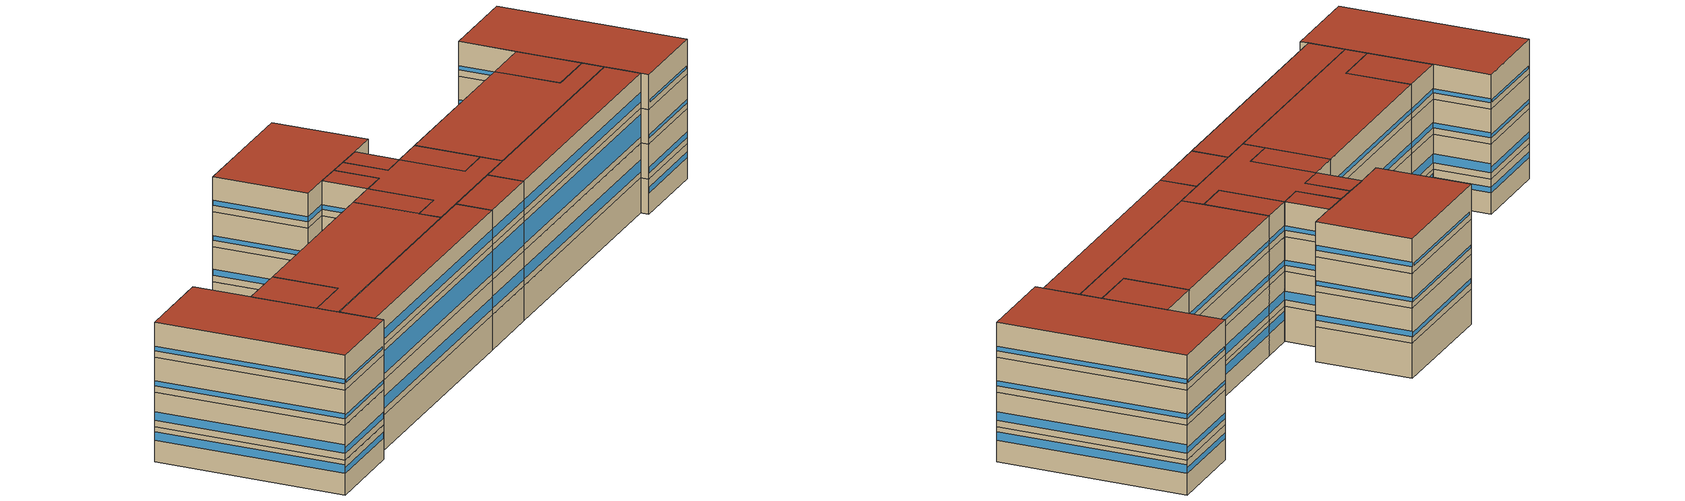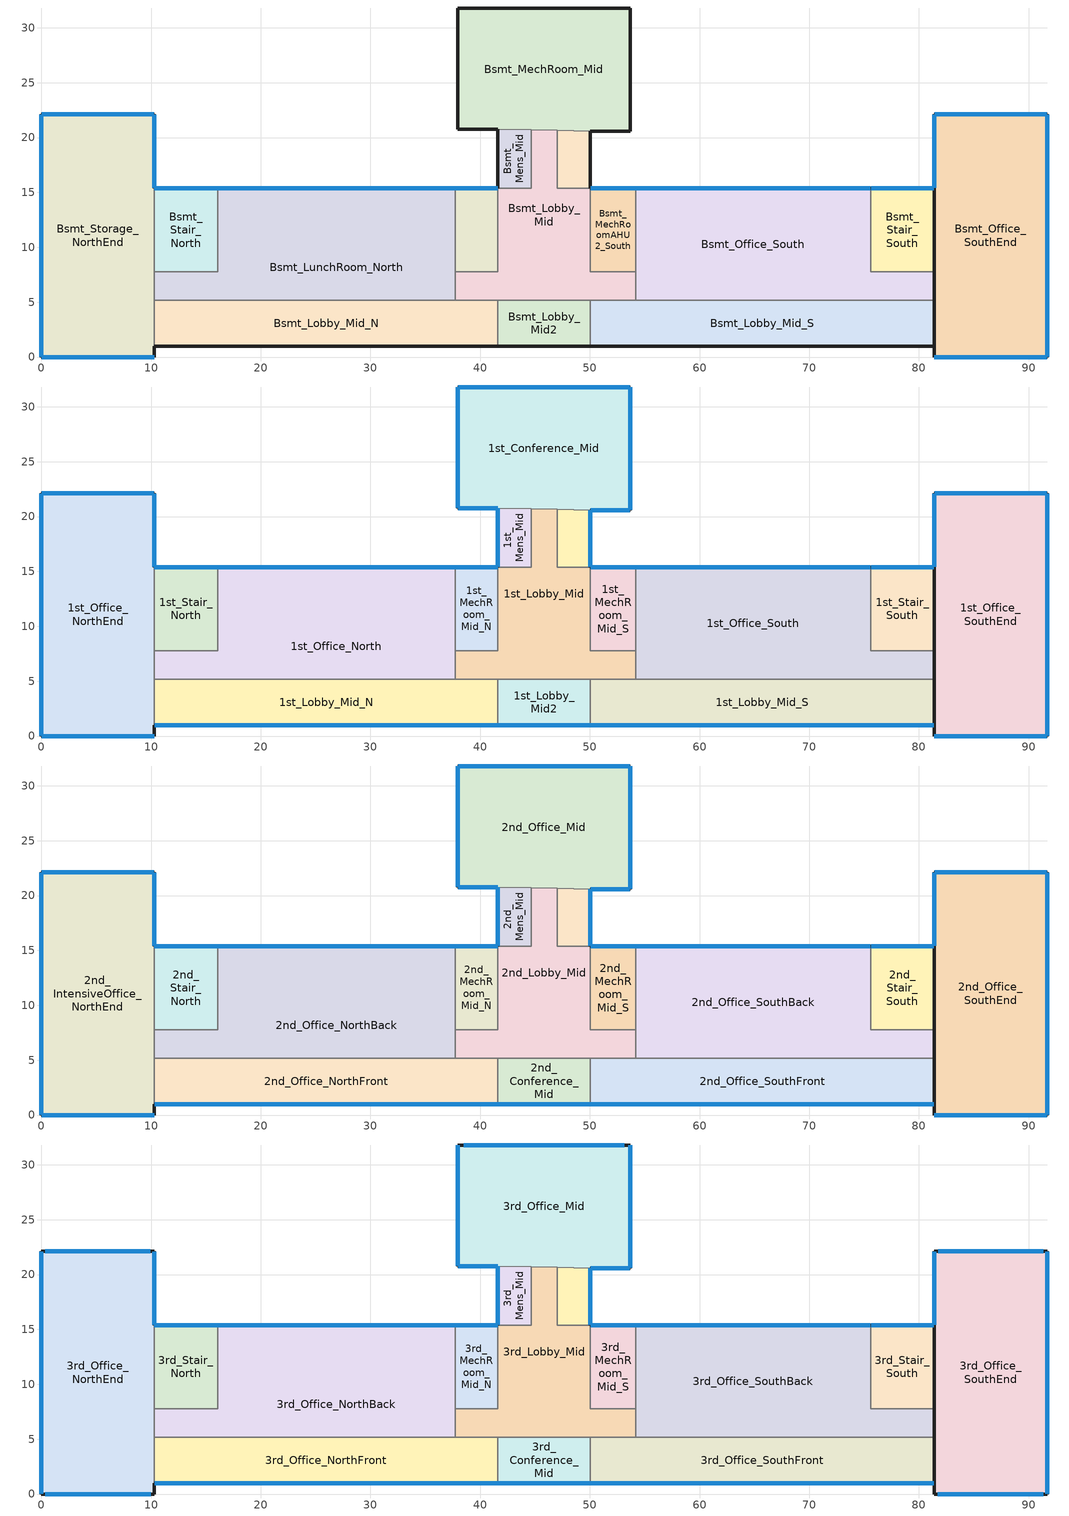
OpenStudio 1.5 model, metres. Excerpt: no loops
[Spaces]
Bsmt_Storage_NorthEnd
 floor ground: 10.27,22.12 10.27,15.39 10.3,0.97 10.3,0 0,0 0,22.12 z0
 wall outside: 10.27,15.39 10.27,22.12 0,22.12 0,0 10.3,0 10.3,0.97 z0:4.06
 wall to Bsmt_Stair_North: 10.29,7.77 10.27,15.39 z0:4.06
 wall to Bsmt_LunchRoom_North: 10.3,0.97 10.29,7.77 z0:4.06
 window: 0.03,0 10.27,0 / 10.25,22.12 0.03,22.12 z2.5:3.15; 0,22.1 0,0.03 z2.5:3.52; 10.27,15.42 10.27,22.1 z2.5:3.16
Bsmt_Office_SouthEnd
 floor ground: 91.68,22.12 91.68,0 81.38,0 81.39,22.12 z0
 wall outside: 91.68,22.12 81.39,22.12 81.39,15.39 81.39,7.77 81.39,5.18 81.38,2.77 81.38,0 91.68,0 91.68,22.12 z0:4.06
 window: 81.41,0 91.66,0 / 91.66,22.12 81.42,22.12 z2.5:3.15; 91.68,0.03 91.68,22.1 z2.5:3.52; 81.39,22.1 81.39,15.42 z2.5:3.16
Bsmt_LunchRoom_North
 floor ground: 37.71,15.39 37.71,5.18 10.3,5.18 10.3,0.97 10.29,7.77 16.07,7.77 16.07,15.39 z0
 wall outside: 37.71,15.39 16.07,15.39 z0:4.06
 wall to Bsmt_Lobby_Mid_N: 10.3,0.97 10.3,5.18 37.71,5.18 z0:4.06
 wall to Bsmt_Stair_North: 16.07,15.39 16.07,7.77 10.29,7.77 z0:4.06
 wall to Bsmt_MechRoomAHU3_North: 37.71,7.77 37.71,15.39 z0:4.06
 wall to Bsmt_Lobby_Mid: 37.71,5.18 37.71,7.77 z0:4.06
 window: 37.68,15.39 16.09,15.39 z2.5:3.52
Bsmt_Lobby_Mid_N
 floor ground: 41.62,5.18 41.62,0.97 10.3,0.97 10.3,5.18 z0
 wall outside: 10.3,0.97 41.62,0.97 z0:4.06
 wall to Bsmt_Lobby_Mid2: 41.62,0.97 41.62,5.18 z0:4.06
 wall to Bsmt_Lobby_Mid: 41.62,5.18 37.71,5.18 z0:4.06
Bsmt_Lobby_Mid2
 floor ground: 41.62,5.18 50.05,5.18 50.05,0.97 41.62,0.97 z0
 wall outside: 41.62,0.97 50.05,0.97 z0:4.06
 wall to Bsmt_Lobby_Mid_S: 50.05,0.97 50.05,5.18 z0:4.06
 wall to Bsmt_Lobby_Mid: 50.05,5.18 41.62,5.18 z0:4.06
Bsmt_Lobby_Mid_S
 floor ground: 81.38,5.18 81.38,0.97 50.05,0.97 50.05,5.18 z0
 wall outside: 50.05,0.97 81.38,0.97 81.38,5.18 z0:4.06
 wall to Bsmt_Lobby_Mid: 54.17,5.18 50.05,5.18 z0:4.06
 wall to Bsmt_Office_South: 81.38,5.18 54.17,5.18 z0:4.06
Bsmt_Lobby_Mid
 floor ground: 44.67,20.7 47,20.65 47,15.39 50.05,15.39 50.05,7.77 54.17,7.77 54.17,5.18 37.71,5.18 37.71,7.77 41.62,7.77 41.62,15.39 44.67,15.39 z0
 wall to Bsmt_Office_South: 54.17,5.18 54.17,7.77 z0:4.06
 wall to Bsmt_MechRoomAHU3_North: 41.62,15.39 41.62,7.77 37.71,7.77 z0:4.06
 wall to Bsmt_Mens_Mid: 44.67,20.7 44.67,15.39 41.62,15.39 z0:4.06
 wall to Bsmt_MechRoom_Mid: 47,20.65 44.67,20.7 z0:4.06
 wall to Bsmt_Womens_Mid: 50.05,15.39 47,15.39 47,20.65 z0:4.06
 wall to Bsmt_MechRoomAHU2_South: 54.17,7.77 50.05,7.77 50.05,15.39 z0:4.06
Bsmt_Office_South
 floor ground: 75.6,15.39 75.6,7.77 81.39,7.77 81.38,5.18 54.17,5.18 54.17,15.39 z0
 wall outside: 81.38,5.18 81.39,7.77 / 75.6,15.39 54.17,15.39 z0:4.06
 wall to Bsmt_MechRoomAHU2_South: 54.17,15.39 54.17,7.77 z0:4.06
 wall to Bsmt_Stair_South: 81.39,7.77 75.6,7.77 75.6,15.39 z0:4.06
 window: 75.58,15.39 54.19,15.39 z2.5:3.52
Bsmt_Stair_South
 floor ground: 81.39,15.39 81.39,7.77 75.6,7.77 75.6,15.39 z0
 wall outside: 81.39,7.77 81.39,15.39 75.6,15.39 z0:4.06
 window: 81.37,15.39 75.63,15.39 z2.5:3.52
Bsmt_Stair_North
 floor ground: 16.07,15.39 16.07,7.77 10.29,7.77 10.27,15.39 z0
 wall outside: 16.07,15.39 10.27,15.39 z0:4.06
 window: 16.04,15.39 10.3,15.39 z2.5:3.52
Bsmt_MechRoomAHU3_North
 floor ground: 41.62,15.39 41.62,7.77 37.71,7.77 37.71,15.39 z0
 wall outside: 41.62,15.39 37.71,15.39 z0:4.06
 window: 41.59,15.39 37.73,15.39 z2.5:3.53
Bsmt_MechRoomAHU2_South
 floor ground: 54.17,15.39 54.17,7.77 50.05,7.77 50.05,15.39 z0
 wall outside: 54.17,15.39 50.05,15.39 z0:4.06
 window: 54.14,15.39 50.08,15.39 z2.5:3.53
Bsmt_Mens_Mid
 floor ground: 41.62,20.76 44.67,20.7 44.67,15.39 41.62,15.39 z0
 wall outside: 41.62,20.76 41.62,15.39 z0:4.06
 wall to Bsmt_MechRoom_Mid: 44.67,20.7 41.62,20.76 z0:4.06
Bsmt_Womens_Mid
 floor ground: 47,20.65 50.05,20.59 50.05,15.39 47,15.39 z0
 wall outside: 50.05,15.39 50.05,20.59 z0:4.06
 wall to Bsmt_MechRoom_Mid: 50.05,20.59 47,20.65 z0:4.06
Bsmt_MechRoom_Mid
 floor ground: 53.66,31.81 53.66,20.59 50.05,20.59 41.62,20.76 37.96,20.76 37.96,31.81 z0
 wall outside: 50.05,20.59 53.66,20.59 53.66,31.81 37.96,31.81 37.96,20.76 41.62,20.76 z0:4.06
1st_Office_NorthEnd
 floor to Bsmt_Storage_NorthEnd: 10.27,22.12 10.27,15.39 10.3,0.97 10.3,0 0,0 0,22.12 z4.06
 wall outside: 10.27,15.39 10.27,22.12 0,22.12 0,0 10.3,0 10.3,0.97 z4.06:8.13
 wall to 1st_Stair_North: 10.29,7.77 10.27,15.39 z4.06:8.13
 wall to 1st_Office_North: 10.3,0.97 10.29,7.77 z4.06:8.13
 window: 0,22.1 0,0.03 z4.82:5.84; 0.03,0 10.27,0 / 10.25,22.12 0.03,22.12 z4.82:5.48; 10.27,15.42 10.27,22.1 z4.82:5.85
1st_Office_SouthEnd
 floor to Bsmt_Office_SouthEnd: 91.68,22.12 91.68,0 81.38,0 81.39,22.12 z4.06
 wall outside: 91.68,22.12 81.39,22.12 81.39,15.39 81.39,7.77 81.39,5.18 81.38,2.77 81.38,0 91.68,0 91.68,22.12 z4.06:8.13
 window: 91.68,0.03 91.68,22.1 z4.82:5.84; 81.41,0 91.66,0 / 91.66,22.12 81.42,22.12 z4.82:5.48; 81.39,22.1 81.39,15.42 z4.82:5.85
1st_Office_North
 floor to Bsmt_LunchRoom_North: 37.71,15.39 37.71,5.18 10.3,5.18 10.3,0.97 10.29,7.77 16.07,7.77 16.07,15.39 z4.06
 wall outside: 37.71,15.39 16.07,15.39 z4.06:8.13
 wall to 1st_Lobby_Mid_N: 10.3,0.97 10.3,5.18 37.71,5.18 z4.06:8.13
 wall to 1st_Stair_North: 16.07,15.39 16.07,7.77 10.29,7.77 z4.06:8.13
 wall to 1st_MechRoom_Mid_N: 37.71,7.77 37.71,15.39 z4.06:8.13
 wall to 1st_Lobby_Mid: 37.71,5.18 37.71,7.77 z4.06:8.13
 window: 37.68,15.39 16.09,15.39 z4.82:5.84
1st_Lobby_Mid_N
 floor to Bsmt_Lobby_Mid_N: 41.62,5.18 41.62,0.97 10.3,0.97 10.3,5.18 z4.06
 wall outside: 10.3,0.97 41.62,0.97 z4.06:8.13
 wall to 1st_Lobby_Mid2: 41.62,0.97 41.62,5.18 z4.06:8.13
 wall to 1st_Lobby_Mid: 41.62,5.18 37.71,5.18 z4.06:8.13
 window: 10.33,0.97 41.59,0.97 z4.82:6.17
1st_Lobby_Mid2
 floor to Bsmt_Lobby_Mid2: 50.05,5.18 50.05,0.97 41.62,0.97 41.62,5.18 z4.06
 wall outside: 41.62,0.97 50.05,0.97 z4.06:8.13
 wall to 1st_Lobby_Mid_S: 50.05,0.97 50.05,5.18 z4.06:8.13
 wall to 1st_Lobby_Mid: 50.05,5.18 41.62,5.18 z4.06:8.13
 window: 41.64,0.97 50.03,0.97 z4.82:6.17
1st_Lobby_Mid_S
 floor to Bsmt_Lobby_Mid_S: 81.38,5.18 81.38,0.97 50.05,0.97 50.05,5.18 z4.06
 wall outside: 50.05,0.97 81.38,0.97 81.38,5.18 z4.06:8.13
 wall to 1st_Lobby_Mid: 54.17,5.18 50.05,5.18 z4.06:8.13
 wall to 1st_Office_South: 81.38,5.18 54.17,5.18 z4.06:8.13
 window: 50.08,0.97 81.36,0.97 z4.82:6.17
1st_Lobby_Mid
 floor to Bsmt_Lobby_Mid: 44.67,20.7 47,20.65 47,15.39 50.05,15.39 50.05,7.77 54.17,7.77 54.17,5.18 37.71,5.18 37.71,7.77 41.62,7.77 41.62,15.39 44.67,15.39 z4.06
 wall to 1st_Office_South: 54.17,5.18 54.17,7.77 z4.06:8.13
 wall to 1st_MechRoom_Mid_N: 41.62,15.39 41.62,7.77 37.71,7.77 z4.06:8.13
 wall to 1st_Mens_Mid: 44.67,20.7 44.67,15.39 41.62,15.39 z4.06:8.13
 wall to 1st_Conference_Mid: 47,20.65 44.67,20.7 z4.06:8.13
 wall to 1st_Womens_Mid: 50.05,15.39 47,15.39 47,20.65 z4.06:8.13
 wall to 1st_MechRoom_Mid_S: 54.17,7.77 50.05,7.77 50.05,15.39 z4.06:8.13
1st_Office_South
 floor to Bsmt_Office_South: 75.6,15.39 75.6,7.77 81.39,7.77 81.38,5.18 54.17,5.18 54.17,15.39 z4.06
 wall outside: 81.38,5.18 81.39,7.77 / 75.6,15.39 54.17,15.39 z4.06:8.13
 wall to 1st_MechRoom_Mid_S: 54.17,15.39 54.17,7.77 z4.06:8.13
 wall to 1st_Stair_South: 81.39,7.77 75.6,7.77 75.6,15.39 z4.06:8.13
 window: 75.58,15.39 54.19,15.39 z4.82:5.84
1st_Stair_South
 floor to Bsmt_Stair_South: 81.39,15.39 81.39,7.77 75.6,7.77 75.6,15.39 z4.06
 wall outside: 81.39,7.77 81.39,15.39 75.6,15.39 z4.06:8.13
 window: 81.37,15.39 75.63,15.39 z4.82:5.85
1st_Stair_North
 floor to Bsmt_Stair_North: 16.07,15.39 16.07,7.77 10.29,7.77 10.27,15.39 z4.06
 wall outside: 16.07,15.39 10.27,15.39 z4.06:8.13
 window: 16.04,15.39 10.3,15.39 z4.82:5.85
1st_MechRoom_Mid_N
 floor to Bsmt_MechRoomAHU3_North: 41.62,15.39 41.62,7.77 37.71,7.77 37.71,15.39 z4.06
 wall outside: 41.62,15.39 37.71,15.39 z4.06:8.13
 window: 41.59,15.39 37.73,15.39 z4.82:5.85
1st_MechRoom_Mid_S
 floor to Bsmt_MechRoomAHU2_South: 54.17,15.39 54.17,7.77 50.05,7.77 50.05,15.39 z4.06
 wall outside: 54.17,15.39 50.05,15.39 z4.06:8.13
 window: 54.14,15.39 50.08,15.39 z4.82:5.85
1st_Mens_Mid
 floor to Bsmt_Mens_Mid: 41.62,20.76 44.67,20.7 44.67,15.39 41.62,15.39 z4.06
 wall outside: 41.62,20.76 41.62,15.39 z4.06:8.13
 wall to 1st_Conference_Mid: 44.67,20.7 41.62,20.76 z4.06:8.13
 window: 41.62,20.74 41.62,15.42 z4.82:5.85
1st_Womens_Mid
 floor to Bsmt_Womens_Mid: 47,20.65 50.05,20.59 50.05,15.39 47,15.39 z4.06
 wall outside: 50.05,15.39 50.05,20.59 z4.06:8.13
 wall to 1st_Conference_Mid: 50.05,20.59 47,20.65 z4.06:8.13
 window: 50.05,15.42 50.05,20.56 z4.82:5.85
1st_Conference_Mid
 floor to Bsmt_MechRoom_Mid: 53.66,31.81 53.66,20.59 50.05,20.59 41.62,20.76 37.96,20.76 37.96,31.81 z4.06
 wall outside: 50.05,20.59 53.66,20.59 53.66,31.81 37.96,31.81 37.96,20.76 41.62,20.76 z4.06:8.13
 window: 53.63,31.81 37.99,31.81 z4.82:5.31; 37.96,31.79 37.96,20.79 / 53.66,20.61 53.66,31.79 / 50.08,20.59 53.63,20.59 / 37.99,20.76 41.59,20.76 z4.82:5.48
2nd_IntensiveOffice_NorthEnd
 floor to 1st_Office_NorthEnd: 10.27,22.12 10.27,15.39 10.3,0.97 10.3,0 0,0 0,22.12 z8.13
 wall outside: 10.27,15.39 10.27,22.12 0,22.12 0,0 10.3,0 10.3,0.97 z8.13:12.19
 wall to 2nd_Stair_North: 10.29,7.77 10.27,15.39 z8.13:12.19
 wall to 2nd_Office_NorthBack: 10.3,0.97 10.29,7.77 z8.13:12.19
 window: 10.25,22.12 0.03,22.12 / 0.03,0 10.27,0 z8.89:9.26; 0,22.1 0,0.03 / 10.27,15.42 10.27,22.1 z8.89:9.46
2nd_Office_SouthEnd
 floor to 1st_Office_SouthEnd: 91.68,22.12 91.68,0 81.38,0 81.39,22.12 z8.13
 wall outside: 91.68,22.12 81.39,22.12 81.39,15.39 81.39,7.77 81.39,5.18 81.38,2.77 81.38,0 91.68,0 91.68,22.12 z8.13:12.19
 window: 81.41,0 91.66,0 / 91.66,22.12 81.42,22.12 z8.89:9.26; 91.68,0.03 91.68,22.1 / 81.39,22.1 81.39,15.42 z8.89:9.46
2nd_Office_NorthBack
 floor to 1st_Office_North: 37.71,15.39 37.71,5.18 10.3,5.18 10.3,0.97 10.29,7.77 16.07,7.77 16.07,15.39 z8.13
 wall outside: 37.71,15.39 16.07,15.39 z8.13:12.19
 wall to 2nd_Office_NorthFront: 10.3,0.97 10.3,5.18 37.71,5.18 z8.13:12.19
 wall to 2nd_Stair_North: 16.07,15.39 16.07,7.77 10.29,7.77 z8.13:12.19
 wall to 2nd_MechRoom_Mid_N: 37.71,7.77 37.71,15.39 z8.13:12.19
 wall to 2nd_Lobby_Mid: 37.71,5.18 37.71,7.77 z8.13:12.19
 window: 37.68,15.39 16.09,15.39 z8.89:9.46
2nd_Office_NorthFront
 floor to 1st_Lobby_Mid_N: 41.62,5.18 41.62,0.97 10.3,0.97 10.3,5.18 z8.13
 wall outside: 10.3,0.97 41.62,0.97 z8.13:12.19
 wall to 2nd_Conference_Mid: 41.62,0.97 41.62,5.18 z8.13:12.19
 wall to 2nd_Lobby_Mid: 41.62,5.18 37.71,5.18 z8.13:12.19
 window: 10.33,0.97 41.59,0.97 z8.89:11.49
2nd_Conference_Mid
 floor to 1st_Lobby_Mid2: 50.05,5.18 50.05,0.97 41.62,0.97 41.62,5.18 z8.13
 wall outside: 41.62,0.97 50.05,0.97 z8.13:12.19
 wall to 2nd_Office_SouthFront: 50.05,0.97 50.05,5.18 z8.13:12.19
 wall to 2nd_Lobby_Mid: 50.05,5.18 41.62,5.18 z8.13:12.19
 window: 41.64,0.97 50.03,0.97 z8.89:11.5
2nd_Office_SouthFront
 floor to 1st_Lobby_Mid_S: 81.38,5.18 81.38,0.97 50.05,0.97 50.05,5.18 z8.13
 wall outside: 50.05,0.97 81.38,0.97 81.38,5.18 z8.13:12.19
 wall to 2nd_Lobby_Mid: 54.17,5.18 50.05,5.18 z8.13:12.19
 wall to 2nd_Office_SouthBack: 81.38,5.18 54.17,5.18 z8.13:12.19
 window: 50.08,0.97 81.36,0.97 z8.89:11.49
2nd_Lobby_Mid
 floor to 1st_Lobby_Mid: 44.67,20.7 47,20.65 47,15.39 50.05,15.39 50.05,7.77 54.17,7.77 54.17,5.18 37.71,5.18 37.71,7.77 41.62,7.77 41.62,15.39 44.67,15.39 z8.13
 wall to 2nd_Office_SouthBack: 54.17,5.18 54.17,7.77 z8.13:12.19
 wall to 2nd_MechRoom_Mid_N: 41.62,15.39 41.62,7.77 37.71,7.77 z8.13:12.19
 wall to 2nd_Mens_Mid: 44.67,20.7 44.67,15.39 41.62,15.39 z8.13:12.19
 wall to 2nd_Office_Mid: 47,20.65 44.67,20.7 z8.13:12.19
 wall to 2nd_Womens_Mid: 50.05,15.39 47,15.39 47,20.65 z8.13:12.19
 wall to 2nd_MechRoom_Mid_S: 54.17,7.77 50.05,7.77 50.05,15.39 z8.13:12.19
2nd_Office_SouthBack
 floor to 1st_Office_South: 75.6,15.39 75.6,7.77 81.39,7.77 81.38,5.18 54.17,5.18 54.17,15.39 z8.13
 wall outside: 81.38,5.18 81.39,7.77 / 75.6,15.39 54.17,15.39 z8.13:12.19
 wall to 2nd_MechRoom_Mid_S: 54.17,15.39 54.17,7.77 z8.13:12.19
 wall to 2nd_Stair_South: 81.39,7.77 75.6,7.77 75.6,15.39 z8.13:12.19
 window: 75.58,15.39 54.19,15.39 z8.89:9.46
2nd_Stair_South
 floor to 1st_Stair_South: 81.39,15.39 81.39,7.77 75.6,7.77 75.6,15.39 z8.13
 wall outside: 81.39,7.77 81.39,15.39 75.6,15.39 z8.13:12.19
 window: 81.37,15.39 75.63,15.39 z8.89:9.46
2nd_Stair_North
 floor to 1st_Stair_North: 16.07,15.39 16.07,7.77 10.29,7.77 10.27,15.39 z8.13
 wall outside: 16.07,15.39 10.27,15.39 z8.13:12.19
 window: 16.04,15.39 10.3,15.39 z8.89:9.46
2nd_MechRoom_Mid_N
 floor to 1st_MechRoom_Mid_N: 41.62,15.39 41.62,7.77 37.71,7.77 37.71,15.39 z8.13
 wall outside: 41.62,15.39 37.71,15.39 z8.13:12.19
 window: 41.59,15.39 37.73,15.39 z8.89:9.46
2nd_MechRoom_Mid_S
 floor to 1st_MechRoom_Mid_S: 54.17,15.39 54.17,7.77 50.05,7.77 50.05,15.39 z8.13
 wall outside: 54.17,15.39 50.05,15.39 z8.13:12.19
 window: 54.14,15.39 50.08,15.39 z8.89:9.46
2nd_Mens_Mid
 floor to 1st_Mens_Mid: 41.62,20.76 44.67,20.7 44.67,15.39 41.62,15.39 z8.13
 wall outside: 41.62,20.76 41.62,15.39 z8.13:12.19
 wall to 2nd_Office_Mid: 44.67,20.7 41.62,20.76 z8.13:12.19
 window: 41.62,20.74 41.62,15.42 z8.89:9.46
2nd_Womens_Mid
 floor to 1st_Womens_Mid: 47,20.65 50.05,20.59 50.05,15.39 47,15.39 z8.13
 wall outside: 50.05,15.39 50.05,20.59 z8.13:12.19
 wall to 2nd_Office_Mid: 50.05,20.59 47,20.65 z8.13:12.19
 window: 50.05,15.42 50.05,20.56 z8.89:9.46
2nd_Office_Mid
 floor to 1st_Conference_Mid: 53.66,31.81 53.66,20.59 50.05,20.59 41.62,20.76 37.96,20.76 37.96,31.81 z8.13
 wall outside: 50.05,20.59 53.66,20.59 53.66,31.81 37.96,31.81 37.96,20.76 41.62,20.76 z8.13:12.19
 window: 53.63,31.81 37.99,31.81 z8.89:9.21; 53.66,20.61 53.66,31.79 / 37.96,31.79 37.96,20.79 / 37.99,20.76 41.59,20.76 / 50.08,20.59 53.63,20.59 z8.89:9.38
3rd_Office_NorthEnd
 floor to 2nd_IntensiveOffice_NorthEnd: 10.27,22.12 10.27,15.39 10.3,0.97 10.3,0 0,0 0,22.12 z12.19
 wall outside: 10.27,15.39 10.27,22.12 0,22.12 0,0 10.3,0 10.3,0.97 z12.19:16.26
 wall to 3rd_Stair_North: 10.29,7.77 10.27,15.39 z12.19:16.26
 wall to 3rd_Office_NorthBack: 10.3,0.97 10.29,7.77 z12.19:16.26
 window: 0.34,0 9.96,0 / 9.93,22.12 0.34,22.12 z12.95:13.26; 0,22.1 0,0.03 / 10.27,15.42 10.27,22.1 z12.95:13.44
 roof outside: 10.3,0 10.3,0.97 10.27,15.39 10.27,22.12 0,22.12 0,0 z16.26
3rd_Office_SouthEnd
 floor to 2nd_Office_SouthEnd: 91.68,22.12 91.68,0 81.38,0 81.39,22.12 z12.19
 wall outside: 91.68,22.12 81.39,22.12 81.39,15.39 81.39,7.77 81.39,5.18 81.38,2.77 81.38,0 91.68,0 91.68,22.12 z12.19:16.26
 window: 91.34,22.12 81.74,22.12 / 81.72,0 91.34,0 z12.95:13.26; 91.68,0.03 91.68,22.1 / 81.39,22.1 81.39,15.42 z12.95:13.44
 roof outside: 91.68,0 91.68,22.12 81.39,22.12 81.38,0 z16.26
3rd_Office_NorthBack
 floor to 2nd_Office_NorthBack: 37.71,15.39 37.71,5.18 10.3,5.18 10.3,0.97 10.29,7.77 16.07,7.77 16.07,15.39 z12.19
 wall outside: 37.71,15.39 16.07,15.39 z12.19:16.26
 wall to 3rd_Office_NorthFront: 10.3,0.97 10.3,5.18 37.71,5.18 z12.19:16.26
 wall to 3rd_Stair_North: 16.07,15.39 16.07,7.77 10.29,7.77 z12.19:16.26
 wall to 3rd_MechRoom_Mid_N: 37.71,7.77 37.71,15.39 z12.19:16.26
 wall to 3rd_Lobby_Mid: 37.71,5.18 37.71,7.77 z12.19:16.26
 window: 37.68,15.39 16.09,15.39 z12.95:13.44
 roof outside: 10.3,0.97 10.3,5.18 37.71,5.18 37.71,15.39 16.07,15.39 16.07,7.77 10.29,7.77 z16.26
3rd_Office_NorthFront
 floor to 2nd_Office_NorthFront: 41.62,5.18 41.62,0.97 10.3,0.97 10.3,5.18 z12.19
 wall outside: 10.3,0.97 41.62,0.97 z12.19:16.26
 wall to 3rd_Conference_Mid: 41.62,0.97 41.62,5.18 z12.19:16.26
 wall to 3rd_Lobby_Mid: 41.62,5.18 37.71,5.18 z12.19:16.26
 window: 10.33,0.97 41.59,0.97 z12.95:14.05
 roof outside: 41.62,0.97 41.62,5.18 10.3,5.18 10.3,0.97 z16.26
3rd_Conference_Mid
 floor to 2nd_Conference_Mid: 50.05,5.18 50.05,0.97 41.62,0.97 41.62,5.18 z12.19
 wall outside: 41.62,0.97 50.05,0.97 z12.19:16.26
 wall to 3rd_Office_SouthFront: 50.05,0.97 50.05,5.18 z12.19:16.26
 wall to 3rd_Lobby_Mid: 50.05,5.18 41.62,5.18 z12.19:16.26
 window: 41.64,0.97 50.03,0.97 z12.95:14.06
 roof outside: 50.05,0.97 50.05,5.18 41.62,5.18 41.62,0.97 z16.26
3rd_Office_SouthFront
 floor to 2nd_Office_SouthFront: 81.38,5.18 81.38,0.97 50.05,0.97 50.05,5.18 z12.19
 wall outside: 50.05,0.97 81.38,0.97 81.38,5.18 z12.19:16.26
 wall to 3rd_Lobby_Mid: 54.17,5.18 50.05,5.18 z12.19:16.26
 wall to 3rd_Office_SouthBack: 81.38,5.18 54.17,5.18 z12.19:16.26
 window: 50.08,0.97 81.36,0.97 z12.95:14.05
 roof outside: 81.38,0.97 81.38,5.18 50.05,5.18 50.05,0.97 z16.26
3rd_Lobby_Mid
 floor to 2nd_Lobby_Mid: 44.67,20.7 47,20.65 47,15.39 50.05,15.39 50.05,7.77 54.17,7.77 54.17,5.18 37.71,5.18 37.71,7.77 41.62,7.77 41.62,15.39 44.67,15.39 z12.19
 wall to 3rd_Office_SouthBack: 54.17,5.18 54.17,7.77 z12.19:16.26
 wall to 3rd_MechRoom_Mid_N: 41.62,15.39 41.62,7.77 37.71,7.77 z12.19:16.26
 wall to 3rd_Mens_Mid: 44.67,20.7 44.67,15.39 41.62,15.39 z12.19:16.26
 wall to 3rd_Office_Mid: 47,20.65 44.67,20.7 z12.19:16.26
 wall to 3rd_Womens_Mid: 50.05,15.39 47,15.39 47,20.65 z12.19:16.26
 wall to 3rd_MechRoom_Mid_S: 54.17,7.77 50.05,7.77 50.05,15.39 z12.19:16.26
 roof outside: 54.17,5.18 54.17,7.77 50.05,7.77 50.05,15.39 47,15.39 47,20.65 44.67,20.7 44.67,15.39 41.62,15.39 41.62,7.77 37.71,7.77 37.71,5.18 z16.26
3rd_Office_SouthBack
 floor to 2nd_Office_SouthBack: 75.6,15.39 75.6,7.77 81.39,7.77 81.38,5.18 54.17,5.18 54.17,15.39 z12.19
 wall outside: 81.38,5.18 81.39,7.77 / 75.6,15.39 54.17,15.39 z12.19:16.26
 wall to 3rd_MechRoom_Mid_S: 54.17,15.39 54.17,7.77 z12.19:16.26
 wall to 3rd_Stair_South: 81.39,7.77 75.6,7.77 75.6,15.39 z12.19:16.26
 window: 75.58,15.39 54.19,15.39 z12.95:13.44
 roof outside: 81.38,5.18 81.39,7.77 75.6,7.77 75.6,15.39 54.17,15.39 54.17,5.18 z16.26
3rd_Stair_South
 floor to 2nd_Stair_South: 81.39,15.39 81.39,7.77 75.6,7.77 75.6,15.39 z12.19
 wall outside: 81.39,7.77 81.39,15.39 75.6,15.39 z12.19:16.26
 window: 81.37,15.39 75.63,15.39 z12.95:13.44
 roof outside: 81.39,7.77 81.39,15.39 75.6,15.39 75.6,7.77 z16.26
3rd_Stair_North
 floor to 2nd_Stair_North: 16.07,15.39 16.07,7.77 10.29,7.77 10.27,15.39 z12.19
 wall outside: 16.07,15.39 10.27,15.39 z12.19:16.26
 window: 16.04,15.39 10.3,15.39 z12.95:13.44
 roof outside: 16.07,7.77 16.07,15.39 10.27,15.39 10.29,7.77 z16.26
3rd_MechRoom_Mid_N
 floor to 2nd_MechRoom_Mid_N: 41.62,15.39 41.62,7.77 37.71,7.77 37.71,15.39 z12.19
 wall outside: 41.62,15.39 37.71,15.39 z12.19:16.26
 window: 41.59,15.39 37.73,15.39 z12.95:13.45
 roof outside: 41.62,7.77 41.62,15.39 37.71,15.39 37.71,7.77 z16.26
3rd_MechRoom_Mid_S
 floor to 2nd_MechRoom_Mid_S: 54.17,15.39 54.17,7.77 50.05,7.77 50.05,15.39 z12.19
 wall outside: 54.17,15.39 50.05,15.39 z12.19:16.26
 window: 54.14,15.39 50.08,15.39 z12.95:13.45
 roof outside: 54.17,7.77 54.17,15.39 50.05,15.39 50.05,7.77 z16.26
3rd_Mens_Mid
 floor to 2nd_Mens_Mid: 41.62,20.76 44.67,20.7 44.67,15.39 41.62,15.39 z12.19
 wall outside: 41.62,20.76 41.62,15.39 z12.19:16.26
 wall to 3rd_Office_Mid: 44.67,20.7 41.62,20.76 z12.19:16.26
 window: 41.62,20.74 41.62,15.42 z12.95:13.44
 roof outside: 44.67,15.39 44.67,20.7 41.62,20.76 41.62,15.39 z16.26
3rd_Womens_Mid
 floor to 2nd_Womens_Mid: 47,20.65 50.05,20.59 50.05,15.39 47,15.39 z12.19
 wall outside: 50.05,15.39 50.05,20.59 z12.19:16.26
 wall to 3rd_Office_Mid: 50.05,20.59 47,20.65 z12.19:16.26
 window: 50.05,15.42 50.05,20.56 z12.95:13.44
 roof outside: 50.05,15.39 50.05,20.59 47,20.65 47,15.39 z16.26
3rd_Office_Mid
 floor to 2nd_Office_Mid: 53.66,31.81 53.66,20.59 50.05,20.59 41.62,20.76 37.96,20.76 37.96,31.81 z12.19
 wall outside: 50.05,20.59 53.66,20.59 53.66,31.81 37.96,31.81 37.96,20.76 41.62,20.76 z12.19:16.26
 window: 53.13,31.81 38.48,31.81 z12.95:13.26; 37.99,20.76 41.59,20.76 / 50.08,20.59 53.63,20.59 z12.95:13.53; 37.96,31.79 37.96,20.79 / 53.66,20.61 53.66,31.79 z12.95:13.52
 roof outside: 53.66,20.59 53.66,31.81 37.96,31.81 37.96,20.76 41.62,20.76 50.05,20.59 z16.26
[Site]
Site 1: Latitude {deg}=39.87; Longitude {deg}=-75.23; Time Zone {hr}=-5; Elevation {m}=2
[SizingPeriod:DesignDay] Barometric Pressure {Pa}=100965; Wind Direction {deg}=300; Sky Clearness=0; Rain Indicator=0; Snow Indicator=0; Day of Month=21; Daylight Saving Time Indicator=0; Dry-Bulb Temperature Range Modifier Type=DefaultMultipliers
Name | Maximum Dry-Bulb Temperature {C} | Daily Dry-Bulb Temperature Range {deltaC} | Humidity Indicating Conditions at Maximum Dry-Bulb {BasedOnField A3} | Wind Speed {m/s} | Month | Day Type | Humidity Indicating Type | Solar Model Indicator | ASHRAE Taub | ASHRAE Taud
Philadelphia Ne Philadelphia Ann Htg 99.6% Condns DB | -11.7 | 0 | -11.7 | 4.5 | 1 | WinterDesignDay | Wetbulb | ASHRAEClearSky
Philadelphia Ne Philadelphia Ann Hum_n 99.6% Condns DP=>MCDB | -10.6 | 0 | -19.9 | 4.5 | 1 | WinterDesignDay | Dewpoint | ASHRAEClearSky
Philadelphia Ne Philadelphia Ann Clg .4% Condns WB=>MDB | 31.6 | 10.3 | 26 | 4.4 | 7 | SummerDesignDay | Wetbulb | ASHRAETau | 0.537 | 1.806
Philadelphia Ne Philadelphia Ann Clg .4% Condns DP=>MDB | 28.5 | 10.3 | 24.2 | 4.4 | 7 | SummerDesignDay | Dewpoint | ASHRAETau | 0.537 | 1.806
Philadelphia Ne Philadelphia Ann Clg .4% Condns Enth=>MDB | 31.5 | 10.3 | 80400 | 4.4 | 7 | SummerDesignDay | Enthalpy | ASHRAETau | 0.537 | 1.806
Philadelphia Ne Philadelphia Ann Htg Wind 99.6% Condns WS=>MCDB | 0.2 | 0 | 0.2 | 11.1 | 1 | WinterDesignDay | Wetbulb | ASHRAEClearSky
Philadelphia Ne Philadelphia Ann Clg .4% Condns DB=>MWB | 33.9 | 10.3 | 24.3 | 4.4 | 7 | SummerDesignDay | Wetbulb | ASHRAETau | 0.537 | 1.806
[Building]
Medium Office: North Axis {deg}=85; Space Type=Bldg101_Office; Default Construction Set=Bldg101_Construction; Default Schedule Set=Bldg101_Schedules
[ClimateZones]
Climate Zone Institution Name 1=ASHRAE; Climate Zone Document Name 1=ANSI/ASHRAE Standard 169; Climate Zone Document Year 1=2006; Climate Zone Value 1=4A; Climate Zone Institution Name 2=CEC; Climate Zone Document Name 2=California Climate Zone Descriptions; Climate Zone Document Year 2=1995
[Construction]
000 Exterior Door: 000 F08 Metal surface, 000 I01 25mm insulation board
000 Exterior Window: 000 Clear 3mm, 000 Air 13mm, 000 Clear 3mm
000 Interior Door: 000 G05 25mm wood
000 Interior Window: 000 Clear 3mm
Bldg101 Exterior Brick Wall: Bldg101 Exterior Brick
Bldg101 Exterior Floor: Bldg101 Exterior Floor Cast Concrete, Bldg101 Wood Flooring, CP02 CARPET PAD
Bldg101 Exterior Roof: Bldg101 Clay Roof Tile, Bldg101 Roof Felt, Bldg101 Roof Sheating, Bldg101 Glass Fibre Insulation
Bldg101 Interior Floor; Bldg101 Interior Ceiling: Bldg101 Wood Flooring
Bldg101 Interior Partition Brick: Bldg101 Interior Brick
Bldg101 Window: Bldg101 6mm Clear Glass, Bldg101 13mm Air, Bldg101 6mm Clear Glass
Bldg101 Interior Partition Gypsum: 1/2IN Gypsum, 000 G05 25mm wood, 1/2IN Gypsum
Bldg101 Exterior Concrete Wall: Bldg101 Exterior Ground Wall Cast Concrete
[DefaultSubSurfaceConstructions] Glass Door Construction=000 Exterior Window; Skylight Construction=000 Exterior Window; Tubular Daylight Dome Construction=000 Interior Window; Tubular Daylight Diffuser Construction=000 Interior Window
Name | Fixed Window Construction | Operable Window Construction | Door Construction | Overhead Door Construction
000 Interior DefSubCons | 000 Interior Window | 000 Interior Window | 000 Interior Door
ASHRAE 189.1-2009 ClimateZone 4-5 (mdoff) Exterior DefSubCons 1 | Bldg101 Window | Bldg101 Window | 000 Exterior Door | 000 Exterior Door
[DefaultSurfaceConstructions]
Name | Floor Construction | Wall Construction | Roof Ceiling Construction
000 Ground DefSurfCons | Bldg101 Exterior Floor | Bldg101 Exterior Concrete Wall | Bldg101 Exterior Floor
ASHRAE 189.1-2009 ClimateZone 4-5 (mdoff) Exterior DefSurfCons 1 | Bldg101 Exterior Floor | Bldg101 Exterior Brick Wall | Bldg101 Exterior Roof
000 Interior DefSurfCons 1 | Bldg101 Interior Floor | Bldg101 Interior Partition Brick | Bldg101 Interior Ceiling
[Material]
Name | Roughness | Thickness | Conductivity | Density | Specific Heat | Thermal Absorptance | Solar Absorptance | Visible Absorptance | Thickness {m} | Conductivity {W/m-K} | Density {kg/m3} | Specific Heat {J/kg-K}
000 F08 Metal surface | Smooth | 0.0008 | 45.28 | 7824 | 500
000 G05 25mm wood | MediumSmooth | 0.0254 | 0.15 | 608 | 1630
000 I01 25mm insulation board | MediumRough | 0.0254 | 0.03 | 43 | 1210
1/2IN Gypsum | Smooth | 0.0127 | 0.16 | 784.9 | 830 | 0.9 | 0.92 | 0.92
Bldg101 Exterior Brick | Rough |  |  |  |  |  | 0.63 | 0.6 | 0.4572 | 0.576854 | 1281.48 | 795.492
Bldg101 Exterior Floor Cast Concrete | Rough |  |  |  |  |  |  |  | 0.4572 | 0.598834 | 1281.48 | 837.36
Bldg101 Wood Flooring | MediumSmooth |  |  |  |  |  |  |  | 0.127 | 0.1 | 640.739 | 1632.852
Bldg101 Clay Roof Tile | Rough |  |  |  |  |  |  |  | 0.0254 | 1.00383 | 2002.31 | 879.228
Bldg101 Roof Felt | VeryRough |  |  |  |  | 0.9 | 0.8 | 0.8 | 0.0050038 | 1.19421 | 2258.6 | 837.36
Bldg101 Roof Sheating | MediumSmooth |  |  |  |  |  |  |  | 0.0254 | 0.158708 | 640.739 | 1632.852
Bldg101 Glass Fibre Insulation | Rough |  |  |  |  |  | 0.6 | 0.6 | 0.1524 | 0.0432684 | 10.412 | 837.36
Bldg101 Interior Brick | Rough |  |  |  |  | 0.9 | 0.6 | 0.6 | 0.3048 | 0.576335 | 1281.48 | 795.492
Bldg101 Exterior Ground Wall Cast Concrete | Rough |  |  |  |  |  |  |  | 0.5588 | 0.598834 | 1281.48 | 837.36
[Material:NoMass]
CP02 CARPET PAD: Roughness=VeryRough; Thermal Resistance=0.2165; Thermal Absorptance=0.9; Solar Absorptance=0.7; Visible Absorptance=0.8
[WindowMaterial:Gas] Gas Type=Air; Thickness=0.0127
000 Air 13mm; Bldg101 13mm Air
[WindowMaterial:Glazing] Optical Data Type=SpectralAverage; Solar Transmittance at Normal Incidence=0.837; Front Side Solar Reflectance at Normal Incidence=0.075; Back Side Solar Reflectance at Normal Incidence=0.075; Visible Transmittance at Normal Incidence=0.898; Front Side Visible Reflectance at Normal Incidence=0.081; Back Side Visible Reflectance at Normal Incidence=0.081; Infrared Transmittance at Normal Incidence=0; Front Side Infrared Hemispherical Emissivity=0.84; Back Side Infrared Hemispherical Emissivity=0.84; Conductivity=0.9
Name | Thickness
000 Clear 3mm | 0.003
Bldg101 6mm Clear Glass | 0.00599999
[DefaultConstructionSet]
Bldg101_Construction: Default Exterior Surface Constructions=ASHRAE 189.1-2009 ClimateZone 4-5 (mdoff) Exterior DefSurfCons 1; Default Interior Surface Constructions=000 Interior DefSurfCons 1; Default Ground Contact Surface Constructions=000 Ground DefSurfCons; Default Exterior SubSurface Constructions=ASHRAE 189.1-2009 ClimateZone 4-5 (mdoff) Exterior DefSubCons 1; Default Interior SubSurface Constructions=000 Interior DefSubCons; Interior Partition Construction=Bldg101 Interior Partition Gypsum
[ElectricEquipment:Definition] Design Level Calculation Method=Watts/Area; Fraction Radiant=0.3; Fraction Lost=0
Name | Watts per Space Floor Area | Fraction Latent
Bldg101_Office_EquipmentPowerDensity; Bldg101_Misc_EquipmentPowerDensity | 10.7639
Bldg101_IntensiveOffice_EquipmentPowerDensity | 21.5278 | 0
[Lights:Definition] Design Level Calculation Method=Watts/Area; Fraction Radiant=0.42; Fraction Visible=0.18; Return Air Fraction=0
Name | Watts per Space Floor Area
Bldg101_Office_LightingPowerDensity; Bldg101_Bathroom_LightingPowerDensity | 12.3785
Bldg101_Lobby_LightingPowerDensity | 13.4549
Bldg101_Unoccupied_LightingPowerDensity | 5.38196
Bldg101_Conference_LightingPowerDensity | 24.9723
[People:Definition]
Bldg101_Office_PeopleDensity: Number of People Calculation Method=People/Area; People per Space Floor Area=0.0322917; Fraction Radiant=0.3
[ThermostatSetpoint:DualSetpoint]
Medium Office Thermostat: Heating Setpoint Temperature Schedule=Bldg101 HtgSetp 70F; Cooling Setpoint Temperature Schedule=Bldg101 ClgSetp 72F
[DesignSpecification:OutdoorAir] Outdoor Air Flow per Person=0; Outdoor Air Flow Rate=0; Outdoor Air Flow Air Changes per Hour=0; Outdoor Air Flow Rate Fraction Schedule=Always On
Name | Outdoor Air Method | Outdoor Air Flow per Floor Area
MediumOffice Outdoor Air 1; MediumOffice Outdoor Air 3; MediumOffice Outdoor Air 5; MediumOffice Outdoor Air 10 | Sum | 0.0011684
MediumOffice Outdoor Air 2 | Sum | 0.0008128
MediumOffice Outdoor Air 4 | Sum | 0.00070104
MediumOffice Outdoor Air 7 | Sum | 0.000254
MediumOffice Outdoor Air 9 |  | 6.858e-05
[BuildingStory] Nominal Floor to Floor Height {m}=4.064
Name | Nominal Z Coordinate {m}
Building Story 1 | 0
Building Story 2 | 4.064
Building Story 3 | 8.128
Building Story 4 | 12.192
[Space]
Name | Space Type | Building Story | Thermal Zone
Bsmt_Storage_NorthEnd; Bsmt_MechRoomAHU3_North | Bldg101_Unoccupied | Building Story 1 | Bsmt_North
Bsmt_Office_SouthEnd; Bsmt_Office_South | Bldg101_Office | Building Story 1 | Bsmt_South
Bsmt_LunchRoom_North | Bldg101_Lobby | Building Story 1 | Bsmt_North
Bsmt_Lobby_Mid_N; Bsmt_Lobby_Mid2; Bsmt_Lobby_Mid_S; Bsmt_MechRoom_Mid | Bldg101_Unoccupied | Building Story 1 | Lobby_Mid
Bsmt_Lobby_Mid | Bldg101_Lobby | Building Story 1 | Lobby_Mid
Bsmt_Stair_South | Bldg101_Stair | Building Story 1 | Stair_South
Bsmt_Stair_North | Bldg101_Stair | Building Story 1 | Stair_North
Bsmt_MechRoomAHU2_South | Bldg101_Unoccupied | Building Story 1 | Bsmt_South
Bsmt_Mens_Mid; Bsmt_Womens_Mid | Bldg101_Bathroom | Building Story 1 | Lobby_Mid
1st_Office_NorthEnd | Bldg101_Office | Building Story 2 | NorthEnd
1st_Office_SouthEnd | Bldg101_Office | Building Story 2 | SouthEnd
1st_Office_North | Bldg101_Office | Building Story 2 | 1st_North
1st_Lobby_Mid_N | Bldg101_Unoccupied | Building Story 2 | 1st_North
1st_Lobby_Mid2; 1st_MechRoom_Mid_N; 1st_MechRoom_Mid_S | Bldg101_Unoccupied | Building Story 2 | Lobby_Mid
1st_Lobby_Mid_S | Bldg101_Unoccupied | Building Story 2 | 1st_South
1st_Lobby_Mid | Bldg101_Lobby | Building Story 2 | Lobby_Mid
1st_Office_South | Bldg101_Office | Building Story 2 | 1st_South
1st_Stair_South | Bldg101_Stair | Building Story 2 | Stair_South
1st_Stair_North | Bldg101_Stair | Building Story 2 | Stair_North
1st_Mens_Mid | Bldg101_Bathroom | Building Story 2 | 1st_Mid
1st_Womens_Mid | Bldg101_Bathroom | Building Story 2 | Lobby_Mid
1st_Conference_Mid | Bldg101_Conference | Building Story 2 | 1st_Mid
2nd_IntensiveOffice_NorthEnd | Bldg101_IntensiveOffice | Building Story 3 | NorthEnd
2nd_Office_SouthEnd | Bldg101_Unoccupied_Office | Building Story 3 | SouthEnd
2nd_Office_NorthBack | Bldg101_Office | Building Story 3 | 2nd_NorthBack
2nd_Office_NorthFront | Bldg101_Office | Building Story 3 | 2nd_NorthFront
2nd_Conference_Mid | Bldg101_Conference | Building Story 3 | 2nd_SouthFront
2nd_Office_SouthFront | Bldg101_Office | Building Story 3 | 2nd_SouthFront
2nd_Lobby_Mid | Bldg101_Lobby | Building Story 3 | Lobby_Mid
2nd_Office_SouthBack | Bldg101_Office | Building Story 3 | 2nd_SouthBack
2nd_Stair_South | Bldg101_Stair | Building Story 3 | Stair_South
2nd_Stair_North | Bldg101_Stair | Building Story 3 | Stair_North
2nd_MechRoom_Mid_N; 2nd_MechRoom_Mid_S | Bldg101_Unoccupied | Building Story 3 | Lobby_Mid
2nd_Mens_Mid | Bldg101_Bathroom | Building Story 3 | 2nd_Mid
2nd_Womens_Mid | Bldg101_Bathroom | Building Story 3 | Lobby_Mid
2nd_Office_Mid | Bldg101_Office | Building Story 3 | 2nd_Mid
3rd_Office_NorthEnd | Bldg101_Office | Building Story 4 | 3rd_NorthEnd
3rd_Office_SouthEnd | Bldg101_Unoccupied_Office | Building Story 4 | 3rd_SouthEnd
3rd_Office_NorthBack | Bldg101_Conference | Building Story 4 | 3rd_NorthBack
3rd_Office_NorthFront; 3rd_Conference_Mid | Bldg101_Unoccupied_Office | Building Story 4 | 3rd_NorthFront
3rd_Office_SouthFront | Bldg101_Unoccupied_Office | Building Story 4 | 3rd_SouthFront
3rd_Lobby_Mid | Bldg101_Lobby | Building Story 4 | Lobby_Mid
3rd_Office_SouthBack | Bldg101_Unoccupied_Office | Building Story 4 | 3rd_SouthBack
3rd_Stair_South | Bldg101_Stair | Building Story 4 | Stair_South
3rd_Stair_North | Bldg101_Stair | Building Story 4 | Stair_North
3rd_MechRoom_Mid_N; 3rd_MechRoom_Mid_S | Bldg101_Unoccupied | Building Story 4 | Lobby_Mid
3rd_Mens_Mid | Bldg101_Bathroom | Building Story 4 | 3rd_Mid
3rd_Womens_Mid | Bldg101_Bathroom | Building Story 4 | Lobby_Mid
3rd_Office_Mid | Bldg101_Unoccupied_Office | Building Story 4 | 3rd_Mid
[DefaultScheduleSet]
Bldg101_Schedules: Hours of Operation Schedule=Always On; Number of People Schedule=Bldg101_Office_OccSchedule; People Activity Level Schedule=Medium Office Activity; Lighting Schedule=Bldg101_Office_LightSchedule; Electric Equipment Schedule=Bldg101_EquipmentSchedule; Gas Equipment Schedule=Bldg101_HeatingSchedule; Hot Water Equipment Schedule=Bldg101_HotWater; Infiltration Schedule=Medium Office Infil Quarter On
[SpaceType] Default Schedule Set=Bldg101_Schedules
Name | Design Specification Outdoor Air Object
Bldg101_Office | MediumOffice Outdoor Air 5
Bldg101_Conference | MediumOffice Outdoor Air 2
Bldg101_Bathroom | MediumOffice Outdoor Air 1
Bldg101_Lobby | MediumOffice Outdoor Air 4
Bldg101_Unoccupied | MediumOffice Outdoor Air 9
Bldg101_Stair | MediumOffice Outdoor Air 7
Bldg101_IntensiveOffice | MediumOffice Outdoor Air 3
Bldg101_Unoccupied_Office | MediumOffice Outdoor Air 10
[People] People Definition=Bldg101_Office_PeopleDensity; Number of People Schedule=Bldg101_Office_OccSchedule
Name | Space or SpaceType
People 2 | Bldg101_Office
People 3 | Bldg101_Conference
People 4 | Bldg101_Bathroom
People 8 | Bldg101_Stair
People 9 | Bldg101_IntensiveOffice
People 5 | Bldg101_Lobby
[ThermalZone] Thermostat=Medium Office Thermostat; Use Ideal Air Loads=No
Lobby_Mid; 3rd_Mid; 2nd_Mid; 1st_Mid; Stair_South; Stair_North; Bsmt_South; Bsmt_North; 1st_North; 1st_South; NorthEnd; SouthEnd; 2nd_NorthBack; 2nd_NorthFront; 2nd_SouthBack; 2nd_SouthFront; 3rd_SouthBack; 3rd_SouthFront; 3rd_SouthEnd; 3rd_NorthFront; 3rd_NorthBack; 3rd_NorthEnd
[Controller:WaterCoil] Action=Normal
Name | Controller Convergence Tolerance {deltaC} | Maximum Actuated Flow {m3/s} | Minimum Actuated Flow {m3/s}
Controller Water Coil 2; Controller Water Coil 3; Controller Water Coil 4; Controller Water Coil 5; Controller Water Coil 1
Controller Water Coil AHU1 | 0.001 | 0.000315
Controller Water Coil 6 | 0.001 | 0.00034
Controller Water Coil AHU2 | 0.001 | 0.00034 | 1e-07
[ElectricEquipment]
Name | Electric Equipment Definition | Space or SpaceType | Schedule
Electric Equipment 1 | Bldg101_Office_EquipmentPowerDensity | Bldg101_Office
Electric Equipment 2 | Bldg101_IntensiveOffice_EquipmentPowerDensity | Bldg101_IntensiveOffice
Electric Equipment 3 | Bldg101_Office_EquipmentPowerDensity | Bldg101_Conference
Electric Equipment 4 | Bldg101_Misc_EquipmentPowerDensity | Bldg101_Lobby | Always On Discrete
[Lights]
Name | Lights Definition | Space or SpaceType | Schedule
Lights 1 | Bldg101_Bathroom_LightingPowerDensity | Bldg101_Bathroom | Bldg101_Office_LightSchedule
Lights 2 | Bldg101_Conference_LightingPowerDensity | Bldg101_Conference | Bldg101_Office_LightSchedule
Lights 3 | Bldg101_Lobby_LightingPowerDensity | Bldg101_Lobby | Always On
Lights 4 | Bldg101_Office_LightingPowerDensity | Bldg101_Office | Bldg101_Office_LightSchedule
Lights 5 | Bldg101_Office_LightingPowerDensity | Bldg101_IntensiveOffice | Bldg101_Office_LightSchedule
Lights 8 | Bldg101_Unoccupied_LightingPowerDensity | Bldg101_Unoccupied | Always Off
Lights 6 | Bldg101_Unoccupied_LightingPowerDensity | Bldg101_Stair | Always On
Lights 11 | Bldg101_Unoccupied_LightingPowerDensity | Bldg101_Unoccupied_Office | Always Off
[SpaceInfiltration:DesignFlowRate] Schedule=Always On; Design Flow Rate Calculation Method=Flow/ExteriorArea; Constant Term Coefficient=1; Temperature Term Coefficient=0; Velocity Term Coefficient=0
Name | Space or SpaceType | Design Flow Rate | Flow per Space Floor Area | Flow per Exterior Surface Area | Air Changes per Hour | Design Flow Rate {m3/s} | Flow per Space Floor Area {m3/s-m2} | Flow per Exterior Surface Area {m3/s-m2} | Air Changes per Hour {1/hr} | Velocity Squared Term Coefficient
Bldg101_InfiltrationDesignFlowRate2 | Bldg101_Bathroom | 0 | 0 | 0.000184079 | 0
Bldg101_InfiltrationDesignFlowRate3 | Bldg101_Conference | 0 | 0 | 0.000184079 | 0
Bldg101_InfiltrationDesignFlowRate4 | Bldg101_IntensiveOffice | 0 |  | 0.000184079 | 0
Bldg101_InfiltrationDesignFlowRate5 | Bldg101_Lobby | 0 | 0 | 0.000184079 | 0
Bldg101_InfiltrationDesignFlowRate6 | Bldg101_Office | 0 |  | 0.000184079 | 0
Bldg101_InfiltrationDesignFlowRate8 | Bldg101_Stair | 0 | 0 | 0.000184079 | 0
Bldg101_InfiltrationDesignFlowRate9 | Bldg101_Unoccupied |  |  |  |  | 0 | 0 | 0.000184079 | 0 | 0
Bldg101_InfiltrationDesignFlowRate9 1 | Bldg101_Unoccupied_Office |  |  |  |  | 0 | 0 | 0.000184079 | 0 | 0
[AvailabilityManager:Scheduled] Schedule=FanSchedule Always On
Availability Manager Scheduled 1; Availability Manager Scheduled 2; Availability Manager Scheduled 3
[Schedule:Constant]
Always On Discrete: Value=1
[Schedule:Ruleset]
Name | Default Day Schedule | Summer Design Day Schedule | Winter Design Day Schedule
Medium Office Infil Quarter On | Medium Office Infil Quarter On Default Schedule | Medium Office Infil Quarter On Summer Design Day | Medium Office Infil Quarter On Winter Design Day
Bldg101_Office_LightSchedule | Medium Office Bldg Light Default Schedule | Medium Office Bldg Light Summer Design Day | Medium Office Bldg Light Winter Design Day
Bldg101 HtgSetp 70F | Medium Office HtgSetp Default Schedule | Medium Office HtgSetp Summer Design Day | Medium Office HtgSetp Winter Design Day
Bldg101 ClgSetp 72F | Medium Office ClgSetp Default Schedule | Medium Office ClgSetp Summer Design Day | Medium Office ClgSetp Winter Design Day
Medium Office Activity | Medium Office Activity Default Schedule | Medium Office Activity Summer Design Day | Medium Office Activity Winter Design Day
Always On | Always On Default Schedule | Always On Summer Design Day | Always On Winter Design Day
Bldg101_HeatingSchedule | Schedule Day 3
Bldg101_EquipmentSchedule | Schedule Day 1
Bldg101_HotWater | Schedule Day 5
Bldg101_Office_OccSchedule | Medium Office Bldg Occ Default Schedule 5 | Medium Office Bldg Occ Summer Design Day 5 | Medium Office Bldg Occ Winter Design Day 5
Always Off | Always Off Default Schedule | Always Off Summer Design Day | Always Off Winter Design Day
FanSchedule Always On | Always On Default Schedule 3 | Always On Summer Design Day 3 | Always On Winter Design Day 3
[Schedule:Day]
Medium Office Infil Quarter On Default Schedule; Medium Office Infil Quarter On Summer Design Day: 6, 0, 1, 22, 0, 0.25, 24, 0, 1
Medium Office Infil Quarter On Rule 2 Day Schedule; Medium Office Infil Quarter On Winter Design Day: 6, 0, 1, 18, 0, 0.25, 24, 0, 1
Medium Office Infil Quarter On Rule 1 Day Schedule; Medium Office Bldg Light Summer Design Day; Always On Default Schedule; Always On Winter Design Day; Always On Summer Design Day; Schedule Day 3; Schedule Day 5; Always On Default Schedule 3; Always On Summer Design Day 3; Always On Winter Design Day 3: 24, 0, 1
Medium Office Bldg Light Default Schedule: 7, 0, 0.2, 8, 0, 0.302532, 9, 0, 0.697564, 17, 0, 0.900362, 18, 0, 0.701085, 20, 0, 0.501808, 22, 0, 0.302532, 24, 0, 0.2
Medium Office Bldg Light Winter Design Day; Schedule Day 4; Medium Office Bldg Occ Winter Design Day 5; Medium Office Bldg Occ Rule 1 Day Schedule 5; Always Off Default Schedule; Always Off Summer Design Day; Always Off Winter Design Day: 24, 0, 0
Medium Office Bldg Light Rule 1 Day Schedule: 24, 0, 0.15
Medium Office HtgSetp Default Schedule; Medium Office HtgSetp Summer Design Day; Medium Office HtgSetp Winter Design Day: 24, 0, 21.1111
Medium Office ClgSetp Default Schedule; Medium Office ClgSetp Summer Design Day; Medium Office ClgSetp Winter Design Day: 24, 0, 22.2222
Medium Office Activity Default Schedule; Medium Office Activity Winter Design Day; Medium Office Activity Summer Design Day: 24, 0, 120
Schedule Day 1: 8, 0, 0.59899, 10, 0, 0.798027, 17, 0, 1, 18, 0, 0.700248, 24, 0, 0.602469
Schedule Day 2: 24, 0, 0.599294
Medium Office Bldg Occ Default Schedule 5: 6, 0, 0, 7, 0, 0.1, 8, 0, 0.2, 12, 0, 0.95, 13, 0, 0.5, 17, 0, 0.95, 18, 0, 0.7, 20, 0, 0.4, 22, 0, 0.1, 24, 0, 0.05
Medium Office Bldg Occ Summer Design Day 5: 6, 0, 0, 22, 0, 1, 24, 0, 0.05
[Schedule:Rule]
Name | Schedule Ruleset | Rule Order | Day Schedule | Apply Sunday | Apply Monday | Apply Tuesday | Apply Wednesday | Apply Thursday | Apply Friday | Apply Saturday | Date Specification Type | Start Month | Start Day | End Month | End Day
Medium Office Infil Quarter On Rule 2 | Medium Office Infil Quarter On | 1 | Medium Office Infil Quarter On Rule 2 Day Schedule | No | No | No | No | No | No | Yes | DateRange | 1 | 1 | 12 | 31
Medium Office Infil Quarter On Rule 1 | Medium Office Infil Quarter On | 0 | Medium Office Infil Quarter On Rule 1 Day Schedule | Yes | No | No | No | No | No | No | DateRange | 1 | 1 | 12 | 31
Medium Office Bldg Light Rule 1 | Bldg101_Office_LightSchedule | 0 | Medium Office Bldg Light Rule 1 Day Schedule | Yes | No | No | No | No | No | Yes | DateRange | 1 | 1 | 12 | 31
BoilerShutOff | Bldg101_HeatingSchedule | 0 | Schedule Day 4 | Yes | Yes | Yes | Yes | Yes | Yes | Yes | DateRange | 5 | 12 | 10 | 8
Weekends | Bldg101_EquipmentSchedule | 0 | Schedule Day 2 | Yes |  |  |  |  |  | Yes
Medium Office Bldg Occ Rule 10 | Bldg101_Office_OccSchedule | 0 | Medium Office Bldg Occ Rule 1 Day Schedule 5 | Yes | No | No | No | No | No | Yes | DateRange | 1 | 1 | 12 | 31
